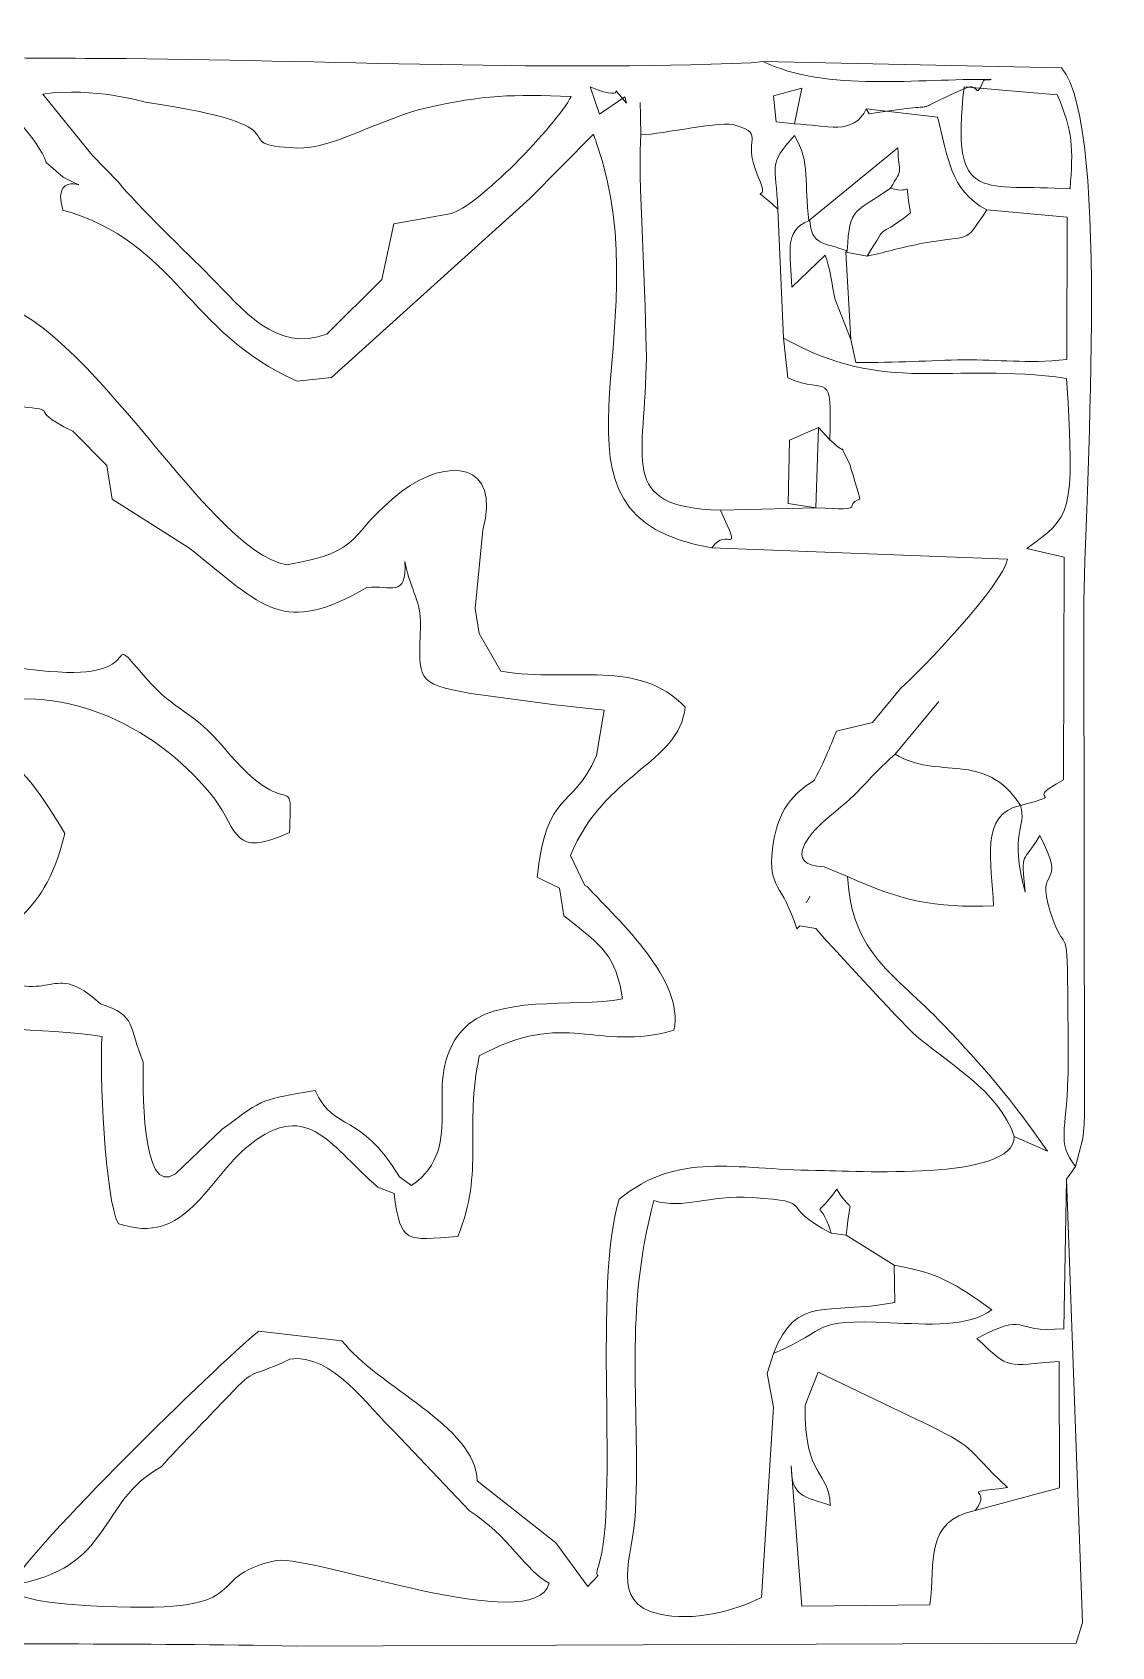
# Model space of a CAD drawing. Header units: millimetres. Extents: x -454 to -170, y -263 to 30.
# Drawn here: x -205.8 to -169.8, y -23.5 to 30.3 of the extents above; entities that cross this region are included whole.
import ezdxf

# ---------------------------------------------------------------- set-up
doc = ezdxf.new("R2010")
doc.units = ezdxf.units.MM
doc.header["$MEASUREMENT"] = 0
doc.layers.add('layer 1', color=7, linetype='Continuous')

msp = doc.modelspace()

# ---------------------------------------------------------------- linework, layer by layer
at = {"layer": 'layer 1', "color": 250, "lineweight": 9}
for points, knots in [([(-181.1096, 28.1501), (-181.1096, 28.1501), (-180.1604, 28.3979), (-180.1604, 28.3979), (-180.1604, 28.3979), (-180.1604, 28.3979), (-180.4014, 27.2153), (-180.4014, 27.2153), (-180.4014, 27.2153), (-179.3274, 27.1638), (-178.4358, 26.8066), (-178.0154, 27.7145), (-178.0154, 27.7145), (-178.0154, 27.7145), (-177.9142, 27.5466), (-177.9142, 27.5466), (-177.9142, 27.5466), (-174.8712, 28.0384), (-177.021, 27.4036), (-174.682, 28.4106), (-174.682, 28.4106), (-174.2771, 28.5849), (-174.3782, 27.994), (-174.1368, 28.6043), (-174.1368, 28.6043), (-174.0905, 28.7213), (-173.9443, 28.6535), (-173.8513, 28.6882), (-173.8513, 28.6882), (-176.273, 28.7344), (-179.3575, 28.2624), (-181.4585, 29.2907), (-181.4585, 29.2907), (-181.4585, 29.2907), (-181.8473, 29.2494), (-181.8473, 29.2494), (-181.8473, 29.2494), (-188.9149, 28.9425), (-196.826, 29.373), (-204.011, 29.3934), (-204.011, 29.3934), (-207.5288, 29.4033), (-211.0496, 29.4714), (-214.5676, 29.4738), (-214.5676, 29.4738), (-217.6512, 29.4758), (-221.7754, 30.2613), (-223.3938, 27.6979), (-223.3938, 27.6979), (-223.3938, 27.6979), (-223.3982, 26.8974), (-223.3982, 26.8974), (-223.3982, 26.8974), (-223.1742, 23.7777), (-223.0917, 18.3442), (-223.3732, 15.2393), (-223.3732, 15.2393), (-223.7187, 11.4288), (-223.1027, 7.8825), (-223.5557, 3.8194), (-223.5557, 3.8194), (-224.3736, -3.5151), (-223.1106, -12.7215), (-223.3503, -20.3469), (-223.3503, -20.3469), (-223.4564, -24.8038), (-217.4004, -23.2945), (-212.4675, -23.3521), (-212.4675, -23.3521), (-207.3078, -23.4124), (-202.1431, -23.3629), (-196.9836, -23.463), (-196.9836, -23.463), (-196.9836, -23.463), (-171.0268, -23.3628), (-171.0268, -23.3628), (-171.0268, -23.3628), (-171.0268, -23.3628), (-170.8154, -22.679), (-170.8154, -22.679), (-170.8154, -22.679), (-170.8154, -22.679), (-171.3505, -7.9235), (-171.3505, -7.9235), (-171.3505, -7.9235), (-171.3505, -7.9235), (-171.4393, -12.8993), (-171.4393, -12.8993), (-171.4393, -12.8993), (-173.2334, -13.0593), (-172.5813, -12.2957), (-174.3313, -13.2261), (-174.3313, -13.2261), (-173.1581, -14.3079), (-173.422, -14.1175), (-171.5885, -13.9865), (-171.5885, -13.9865), (-171.5885, -13.9865), (-171.583, -18.1967), (-171.583, -18.1967), (-171.583, -18.1967), (-171.583, -18.1967), (-174.3864, -18.9538), (-174.3864, -18.9538), (-174.3864, -18.9538), (-176.0865, -19.3044), (-175.7136, -20.6463), (-175.8963, -22.0969), (-175.8963, -22.0969), (-175.8963, -22.0969), (-180.1594, -22.137), (-180.1594, -22.137), (-180.1594, -22.137), (-180.1594, -22.137), (-180.5119, -17.4662), (-180.5119, -17.4662), (-180.5119, -17.4662), (-180.5328, -18.5125), (-180.0473, -18.4877), (-179.2149, -18.7846), (-179.2149, -18.7846), (-179.2411, -17.5828), (-180.0777, -17.9429), (-180.0526, -15.4425)], [0, 0, 0, 0, 0.03125, 0.03125, 0.03125, 0.03125, 0.0625, 0.0625, 0.0625, 0.0625, 0.09375, 0.09375, 0.09375, 0.09375, 0.125, 0.125, 0.125, 0.125, 0.15625, 0.15625, 0.15625, 0.15625, 0.1875, 0.1875, 0.1875, 0.1875, 0.21875, 0.21875, 0.21875, 0.21875, 0.25, 0.25, 0.25, 0.25, 0.28125, 0.28125, 0.28125, 0.28125, 0.3125, 0.3125, 0.3125, 0.3125, 0.34375, 0.34375, 0.34375, 0.34375, 0.375, 0.375, 0.375, 0.375, 0.40625, 0.40625, 0.40625, 0.40625, 0.4375, 0.4375, 0.4375, 0.4375, 0.46875, 0.46875, 0.46875, 0.46875, 0.5, 0.5, 0.5, 0.5, 0.53125, 0.53125, 0.53125, 0.53125, 0.5625, 0.5625, 0.5625, 0.5625, 0.59375, 0.59375, 0.59375, 0.59375, 0.625, 0.625, 0.625, 0.625, 0.65625, 0.65625, 0.65625, 0.65625, 0.6875, 0.6875, 0.6875, 0.6875, 0.71875, 0.71875, 0.71875, 0.71875, 0.75, 0.75, 0.75, 0.75, 0.78125, 0.78125, 0.78125, 0.78125, 0.8125, 0.8125, 0.8125, 0.8125, 0.84375, 0.84375, 0.84375, 0.84375, 0.875, 0.875, 0.875, 0.875, 0.90625, 0.90625, 0.90625, 0.90625, 0.9375, 0.9375, 0.9375, 0.9375, 1, 1, 1, 1]), ([(-178.0154, 27.7145), (-178.0154, 27.7145), (-175.643, 27.4343), (-175.643, 27.4343), (-175.643, 27.4343), (-175.2734, 26.0938), (-175.2535, 25.0207), (-174.0021, 24.346), (-174.0021, 24.346), (-174.0021, 24.346), (-171.3232, 24.1086), (-171.3232, 24.1086), (-171.3232, 24.1086), (-171.3232, 24.1086), (-171.3425, 19.3646), (-171.3425, 19.3646), (-171.3425, 19.3646), (-172.7118, 19.2242), (-173.5964, 19.3713), (-174.7627, 19.3553), (-174.7627, 19.3553), (-175.8913, 19.3398), (-177.0174, 19.2557), (-178.3646, 19.2692), (-178.3646, 19.2692), (-178.3646, 19.2692), (-178.527, 20.0365), (-178.527, 20.0365), (-178.527, 20.0365), (-178.527, 20.0365), (-179.0515, 21.3696), (-179.0515, 21.3696), (-179.0515, 21.3696), (-179.2252, 22.1742), (-179.1122, 21.9292), (-179.3794, 22.8439), (-179.3794, 22.8439), (-179.3794, 22.8439), (-180.4946, 21.7804), (-180.4946, 21.7804), (-180.4946, 21.7804), (-180.5147, 22.843), (-180.802, 23.6637), (-179.9228, 23.9797), (-179.9228, 23.9797), (-180.0959, 25.2466), (-179.8636, 25.9233), (-180.4032, 26.8252), (-180.4032, 26.8252), (-181.3158, 25.8344), (-181.0242, 25.8645), (-180.9558, 24.3772), (-180.9558, 24.3772), (-180.9558, 24.3772), (-180.7697, 20.0789), (-180.7697, 20.0789), (-180.7697, 20.0789), (-177.3411, 18.1607), (-175.2728, 19.301), (-171.3458, 18.7385), (-171.3458, 18.7385), (-171.0511, 14.1402), (-171.208, 14.1487), (-172.6714, 13.0756), (-172.6714, 13.0756), (-172.6714, 13.0756), (-171.4257, 12.791), (-171.4257, 12.791), (-171.4257, 12.791), (-171.4257, 12.791), (-171.4428, 5.3737), (-171.4428, 5.3737), (-171.4428, 5.3737), (-172.9365, 4.602), (-171.1518, 4.9764), (-172.8835, 4.5234), (-172.8835, 4.5234), (-172.6476, 3.7764), (-173.2806, 3.6557), (-172.727, 1.636), (-172.727, 1.636), (-172.8654, 3.0853), (-172.8056, 2.541), (-172.2321, 3.5201), (-172.2321, 3.5201), (-171.2834, 1.6635), (-172.4136, 2.6133), (-171.8937, 0.99), (-171.8937, 0.99), (-171.3976, -0.5592), (-171.3295, 0.7413), (-171.3086, -1.6883), (-171.3086, -1.6883), (-171.3007, -2.6084), (-171.2799, -3.6628), (-171.3008, -4.5598), (-171.3008, -4.5598), (-171.3422, -6.3354), (-171.6888, -6.6599), (-171.0533, -7.5), (-171.0533, -7.5), (-171.0533, -7.5), (-170.8148, -6.6162), (-170.8148, -6.6162), (-170.8148, -6.6162), (-170.755, -6.1793), (-170.7579, -6.0235), (-170.746, -5.5989), (-170.746, -5.5989), (-170.746, -5.5989), (-170.7695, 10.986), (-170.7695, 10.986), (-170.7695, 10.986), (-170.7747, 14.4543), (-169.8425, 27.1118), (-171.5116, 29.0744), (-171.5116, 29.0744), (-171.5116, 29.0744), (-181.4585, 29.2907), (-181.4585, 29.2907), (-181.4585, 29.2907), (-179.3575, 28.2624), (-176.273, 28.7344), (-173.8513, 28.6882), (-173.8513, 28.6882), (-173.9443, 28.6535), (-174.0905, 28.7213), (-174.1368, 28.6043), (-174.1368, 28.6043), (-174.3782, 27.994), (-174.2771, 28.5849), (-174.682, 28.4106), (-174.682, 28.4106), (-177.021, 27.4036), (-174.8712, 28.0384), (-177.9142, 27.5466), (-177.9142, 27.5466), (-177.9142, 27.5466), (-178.0154, 27.7145), (-178.0154, 27.7145)], [0, 0, 0, 0, 0.0277778, 0.0277778, 0.0277778, 0.0277778, 0.0555556, 0.0555556, 0.0555556, 0.0555556, 0.0833333, 0.0833333, 0.0833333, 0.0833333, 0.1111111, 0.1111111, 0.1111111, 0.1111111, 0.1388889, 0.1388889, 0.1388889, 0.1388889, 0.1666667, 0.1666667, 0.1666667, 0.1666667, 0.1944444, 0.1944444, 0.1944444, 0.1944444, 0.2222222, 0.2222222, 0.2222222, 0.2222222, 0.25, 0.25, 0.25, 0.25, 0.2777778, 0.2777778, 0.2777778, 0.2777778, 0.3055556, 0.3055556, 0.3055556, 0.3055556, 0.3333333, 0.3333333, 0.3333333, 0.3333333, 0.3611111, 0.3611111, 0.3611111, 0.3611111, 0.3888889, 0.3888889, 0.3888889, 0.3888889, 0.4166667, 0.4166667, 0.4166667, 0.4166667, 0.4444444, 0.4444444, 0.4444444, 0.4444444, 0.4722222, 0.4722222, 0.4722222, 0.4722222, 0.5, 0.5, 0.5, 0.5, 0.5277778, 0.5277778, 0.5277778, 0.5277778, 0.5555556, 0.5555556, 0.5555556, 0.5555556, 0.5833333, 0.5833333, 0.5833333, 0.5833333, 0.6111111, 0.6111111, 0.6111111, 0.6111111, 0.6388889, 0.6388889, 0.6388889, 0.6388889, 0.6666667, 0.6666667, 0.6666667, 0.6666667, 0.6944444, 0.6944444, 0.6944444, 0.6944444, 0.7222222, 0.7222222, 0.7222222, 0.7222222, 0.75, 0.75, 0.75, 0.75, 0.7777778, 0.7777778, 0.7777778, 0.7777778, 0.8055556, 0.8055556, 0.8055556, 0.8055556, 0.8333333, 0.8333333, 0.8333333, 0.8333333, 0.8611111, 0.8611111, 0.8611111, 0.8611111, 0.8888889, 0.8888889, 0.8888889, 0.8888889, 0.9166667, 0.9166667, 0.9166667, 0.9166667, 0.9444444, 0.9444444, 0.9444444, 0.9444444, 1, 1, 1, 1]), ([(-221.9778, 14.3272), (-221.9778, 14.3272), (-222.0219, 18.5974), (-222.0219, 18.5974), (-222.0219, 18.5974), (-219.9308, 19.1628), (-213.7034, 17.4553), (-212.7987, 20.6557), (-212.7987, 20.6557), (-212.5953, 22.0374), (-212.4446, 22.3021), (-212.4123, 23.6799), (-212.4123, 23.6799), (-212.3872, 24.7539), (-212.5253, 25.1537), (-212.2979, 26.2324), (-212.2979, 26.2324), (-212.2979, 26.2324), (-212.512, 28.2875), (-212.512, 28.2875), (-212.512, 28.2875), (-211.2432, 28.9262), (-208.7736, 28.6593), (-207.2073, 28.5077), (-207.2073, 28.5077), (-206.6162, 27.6093), (-205.6138, 26.7626), (-205.3201, 25.9245), (-205.3201, 25.9245), (-205.3201, 25.9245), (-204.7553, 25.4343), (-204.7553, 25.4343)], [0, 0, 0, 0, 0.1111111, 0.1111111, 0.1111111, 0.1111111, 0.2222222, 0.2222222, 0.2222222, 0.2222222, 0.3333333, 0.3333333, 0.3333333, 0.3333333, 0.4444444, 0.4444444, 0.4444444, 0.4444444, 0.5555556, 0.5555556, 0.5555556, 0.5555556, 0.6666667, 0.6666667, 0.6666667, 0.6666667, 0.7777778, 0.7777778, 0.7777778, 0.7777778, 1, 1, 1, 1]), ([(-186.0505, 28.1098), (-186.0505, 28.1098), (-186.9025, 27.5379), (-186.9025, 27.5379), (-186.9025, 27.5379), (-186.9025, 27.5379), (-187.2136, 28.4469), (-187.2136, 28.4469), (-187.2136, 28.4469), (-185.6997, 27.8309), (-186.819, 28.819), (-185.9987, 27.9021)], [0, 0, 0, 0, 0.25, 0.25, 0.25, 0.25, 0.5, 0.5, 0.5, 0.5, 1, 1, 1, 1]), ([(-186.0505, 28.1098), (-186.0505, 28.1098), (-185.9987, 27.9021), (-185.9987, 27.9021), (-185.9987, 27.9021), (-186.819, 28.819), (-185.6997, 27.8309), (-187.2136, 28.4469), (-187.2136, 28.4469), (-187.2136, 28.4469), (-186.9025, 27.5379), (-186.9025, 27.5379), (-186.9025, 27.5379), (-186.9025, 27.5379), (-186.0505, 28.1098), (-186.0505, 28.1098)], [0, 0, 0, 0, 0.2, 0.2, 0.2, 0.2, 0.4, 0.4, 0.4, 0.4, 0.6, 0.6, 0.6, 0.6, 1, 1, 1, 1]), ([(-203.7865, 26.1747), (-203.7865, 26.1747), (-205.4388, 28.2053), (-205.4388, 28.2053), (-205.4388, 28.2053), (-203.6783, 28.4346), (-202.1457, 27.9546), (-202.0296, 27.9375), (-202.0296, 27.9375), (-196.2764, 27.0912), (-199.6144, 26.5187), (-196.9588, 26.4086), (-196.9588, 26.4086), (-195.8166, 26.3613), (-194.1712, 27.398), (-192.6445, 27.7479), (-192.6445, 27.7479), (-190.782, 28.1747), (-189.7785, 28.1986), (-187.8424, 28.1275), (-187.8424, 28.1275), (-188.3245, 27.1739), (-190.9647, 24.439), (-191.878, 24.2139)], [0, 0, 0, 0, 0.1428571, 0.1428571, 0.1428571, 0.1428571, 0.2857143, 0.2857143, 0.2857143, 0.2857143, 0.4285714, 0.4285714, 0.4285714, 0.4285714, 0.5714286, 0.5714286, 0.5714286, 0.5714286, 0.7142857, 0.7142857, 0.7142857, 0.7142857, 1, 1, 1, 1]), ([(-185.5427, 27.9252), (-185.537, 27.7524), (-185.5357, 27.4282), (-185.5171, 26.8437), (-185.5171, 26.8437), (-184.7604, 26.874), (-182.8165, 27.3292), (-182.3465, 27.1636), (-182.3465, 27.1636), (-181.3255, 26.8039), (-182.2076, 26.7941), (-181.6104, 25.4481), (-181.6104, 25.4481), (-181.1358, 24.3786), (-182.1141, 25.3999), (-180.9558, 24.3772), (-180.9558, 24.3772), (-181.0242, 25.8645), (-181.3158, 25.8344), (-180.4032, 26.8252), (-180.4032, 26.8252), (-179.8636, 25.9233), (-180.0959, 25.2466), (-179.9228, 23.9797), (-179.9228, 23.9797), (-179.9228, 23.9797), (-179.8982, 24.0214), (-179.8982, 24.0214), (-179.8982, 24.0214), (-179.8982, 24.0214), (-176.9639, 26.4138), (-176.9639, 26.4138), (-176.9639, 26.4138), (-176.9359, 25.5271), (-176.7564, 25.7801), (-177.2135, 25.0772), (-177.2135, 25.0772), (-176.4029, 24.8), (-176.7804, 25.5308), (-176.539, 24.2464), (-176.539, 24.2464), (-177.849, 23.2296), (-177.1576, 24.1215), (-177.9876, 22.8073), (-177.9876, 22.8073), (-177.2089, 22.9771), (-176.9691, 23.0795), (-176.1389, 23.236), (-176.1389, 23.236), (-174.4942, 23.5461), (-174.7895, 23.1543), (-174.0021, 24.346), (-174.0021, 24.346), (-175.2535, 25.0207), (-175.2734, 26.0938), (-175.643, 27.4343), (-175.643, 27.4343), (-175.643, 27.4343), (-178.0154, 27.7145), (-178.0154, 27.7145), (-178.0154, 27.7145), (-178.4358, 26.8066), (-179.3274, 27.1638), (-180.4014, 27.2153), (-180.4014, 27.2153), (-180.4014, 27.2153), (-181.0172, 27.2772), (-181.0172, 27.2772), (-181.0172, 27.2772), (-181.0172, 27.2772), (-181.1096, 28.1501), (-181.1096, 28.1501)], [0, 0, 0, 0, 0.0526316, 0.0526316, 0.0526316, 0.0526316, 0.1052632, 0.1052632, 0.1052632, 0.1052632, 0.1578947, 0.1578947, 0.1578947, 0.1578947, 0.2105263, 0.2105263, 0.2105263, 0.2105263, 0.2631579, 0.2631579, 0.2631579, 0.2631579, 0.3157895, 0.3157895, 0.3157895, 0.3157895, 0.3684211, 0.3684211, 0.3684211, 0.3684211, 0.4210526, 0.4210526, 0.4210526, 0.4210526, 0.4736842, 0.4736842, 0.4736842, 0.4736842, 0.5263158, 0.5263158, 0.5263158, 0.5263158, 0.5789474, 0.5789474, 0.5789474, 0.5789474, 0.6315789, 0.6315789, 0.6315789, 0.6315789, 0.6842105, 0.6842105, 0.6842105, 0.6842105, 0.7368421, 0.7368421, 0.7368421, 0.7368421, 0.7894737, 0.7894737, 0.7894737, 0.7894737, 0.8421053, 0.8421053, 0.8421053, 0.8421053, 0.8947368, 0.8947368, 0.8947368, 0.8947368, 1, 1, 1, 1]), ([(-181.1096, 28.1501), (-181.1096, 28.1501), (-181.0172, 27.2772), (-181.0172, 27.2772), (-181.0172, 27.2772), (-181.0172, 27.2772), (-180.4014, 27.2153), (-180.4014, 27.2153), (-180.4014, 27.2153), (-180.4014, 27.2153), (-180.1604, 28.3979), (-180.1604, 28.3979), (-180.1604, 28.3979), (-180.1604, 28.3979), (-181.1096, 28.1501), (-181.1096, 28.1501)], [0, 0, 0, 0, 0.2, 0.2, 0.2, 0.2, 0.4, 0.4, 0.4, 0.4, 0.6, 0.6, 0.6, 0.6, 1, 1, 1, 1]), ([(-171.2294, 25.0457), (-171.1202, 26.401), (-171.1326, 26.9586), (-171.654, 28.1743), (-171.654, 28.1743), (-171.654, 28.1743), (-174.756, 28.4483), (-174.756, 28.4483), (-174.756, 28.4483), (-175.2386, 24.3985), (-174.0548, 25.2602), (-171.2294, 25.0457)], [0, 0, 0, 0, 0.25, 0.25, 0.25, 0.25, 0.5, 0.5, 0.5, 0.5, 1, 1, 1, 1]), ([(-196.9621, 18.6413), (-196.9621, 18.6413), (-195.8228, 18.7698), (-195.8228, 18.7698), (-195.8228, 18.7698), (-195.8228, 18.7698), (-189.2137, 24.7296), (-189.2137, 24.7296), (-189.2137, 24.7296), (-189.2137, 24.7296), (-187.1129, 26.863), (-187.1129, 26.863), (-187.1129, 26.863), (-187.0602, 26.7856), (-187.0287, 26.6637), (-187.0074, 26.6026), (-187.0074, 26.6026), (-184.7239, 20.0783), (-189.4553, 14.1383), (-183.1529, 13.1019), (-183.1529, 13.1019), (-182.6636, 13.8426), (-182.1141, 12.6838), (-182.8714, 14.3523), (-182.8714, 14.3523), (-186.3662, 14.449), (-185.344, 16.0455), (-185.3381, 19.44), (-185.3381, 19.44), (-185.3353, 21.0761), (-185.6355, 25.8466), (-185.5171, 26.8437), (-185.5171, 26.8437), (-185.5357, 27.4282), (-185.537, 27.7524), (-185.5427, 27.9252)], [0, 0, 0, 0, 0.1, 0.1, 0.1, 0.1, 0.2, 0.2, 0.2, 0.2, 0.3, 0.3, 0.3, 0.3, 0.4, 0.4, 0.4, 0.4, 0.5, 0.5, 0.5, 0.5, 0.6, 0.6, 0.6, 0.6, 0.7, 0.7, 0.7, 0.7, 0.8, 0.8, 0.8, 0.8, 1, 1, 1, 1]), ([(-179.8982, 24.0214), (-179.8477, 23.1449), (-179.433, 23.2787), (-178.6489, 22.9846), (-178.6489, 22.9846), (-178.5757, 24.5055), (-178.3781, 24.2217), (-177.2135, 25.0772), (-177.2135, 25.0772), (-176.7564, 25.7801), (-176.9359, 25.5271), (-176.9639, 26.4138), (-176.9639, 26.4138), (-176.9639, 26.4138), (-179.8982, 24.0214), (-179.8982, 24.0214)], [0, 0, 0, 0, 0.2, 0.2, 0.2, 0.2, 0.4, 0.4, 0.4, 0.4, 0.6, 0.6, 0.6, 0.6, 1, 1, 1, 1]), ([(-204.7553, 25.4343), (-203.3604, 24.7387), (-205.2257, 25.9095), (-204.7673, 24.3414), (-204.7673, 24.3414), (-200.981, 23.2695), (-200.6451, 20.2809), (-196.9621, 18.6413)], [0, 0, 0, 0, 0.3333333, 0.3333333, 0.3333333, 0.3333333, 1, 1, 1, 1]), ([(-195.9807, 20.2128), (-197.6815, 19.5762), (-198.7611, 21.0331), (-199.8817, 22.1575), (-199.8817, 22.1575), (-200.6205, 22.8988), (-202.3101, 24.5159), (-202.9177, 25.2728), (-202.9177, 25.2728), (-202.9177, 25.2728), (-203.7865, 26.1747), (-203.7865, 26.1747)], [0, 0, 0, 0, 0.25, 0.25, 0.25, 0.25, 0.5, 0.5, 0.5, 0.5, 1, 1, 1, 1]), ([(-178.6489, 22.9846), (-178.6489, 22.9846), (-178.6998, 22.9413), (-178.6998, 22.9413), (-178.6998, 22.9413), (-178.6998, 22.9413), (-177.9876, 22.8073), (-177.9876, 22.8073), (-177.9876, 22.8073), (-177.1576, 24.1215), (-177.849, 23.2296), (-176.539, 24.2464), (-176.539, 24.2464), (-176.7804, 25.5308), (-176.4029, 24.8), (-177.2135, 25.0772), (-177.2135, 25.0772), (-178.3781, 24.2217), (-178.5757, 24.5055), (-178.6489, 22.9846)], [0, 0, 0, 0, 0.1666667, 0.1666667, 0.1666667, 0.1666667, 0.3333333, 0.3333333, 0.3333333, 0.3333333, 0.5, 0.5, 0.5, 0.5, 0.6666667, 0.6666667, 0.6666667, 0.6666667, 1, 1, 1, 1]), ([(-191.878, 24.2139), (-191.878, 24.2139), (-193.7482, 23.8835), (-193.7482, 23.8835), (-193.7482, 23.8835), (-193.7482, 23.8835), (-194.1433, 22.0285), (-194.1433, 22.0285)], [0, 0, 0, 0, 0.3333333, 0.3333333, 0.3333333, 0.3333333, 1, 1, 1, 1]), ([(-177.9876, 22.8073), (-177.9876, 22.8073), (-178.6998, 22.9413), (-178.6998, 22.9413), (-178.6998, 22.9413), (-178.6998, 22.9413), (-178.527, 20.0365), (-178.527, 20.0365), (-178.527, 20.0365), (-178.527, 20.0365), (-178.3646, 19.2692), (-178.3646, 19.2692), (-178.3646, 19.2692), (-177.0174, 19.2557), (-175.8913, 19.3398), (-174.7627, 19.3553), (-174.7627, 19.3553), (-173.5964, 19.3713), (-172.7118, 19.2242), (-171.3425, 19.3646), (-171.3425, 19.3646), (-171.3425, 19.3646), (-171.3232, 24.1086), (-171.3232, 24.1086), (-171.3232, 24.1086), (-171.3232, 24.1086), (-174.0021, 24.346), (-174.0021, 24.346), (-174.0021, 24.346), (-174.7895, 23.1543), (-174.4942, 23.5461), (-176.1389, 23.236), (-176.1389, 23.236), (-176.9691, 23.0795), (-177.2089, 22.9771), (-177.9876, 22.8073)], [0, 0, 0, 0, 0.1, 0.1, 0.1, 0.1, 0.2, 0.2, 0.2, 0.2, 0.3, 0.3, 0.3, 0.3, 0.4, 0.4, 0.4, 0.4, 0.5, 0.5, 0.5, 0.5, 0.6, 0.6, 0.6, 0.6, 0.7, 0.7, 0.7, 0.7, 0.8, 0.8, 0.8, 0.8, 1, 1, 1, 1]), ([(-178.527, 20.0365), (-178.527, 20.0365), (-178.6998, 22.9413), (-178.6998, 22.9413), (-178.6998, 22.9413), (-178.6998, 22.9413), (-178.6489, 22.9846), (-178.6489, 22.9846), (-178.6489, 22.9846), (-179.433, 23.2787), (-179.8477, 23.1449), (-179.8982, 24.0214), (-179.8982, 24.0214), (-179.8982, 24.0214), (-179.9228, 23.9797), (-179.9228, 23.9797), (-179.9228, 23.9797), (-180.802, 23.6637), (-180.5147, 22.843), (-180.4946, 21.7804), (-180.4946, 21.7804), (-180.4946, 21.7804), (-179.3794, 22.8439), (-179.3794, 22.8439), (-179.3794, 22.8439), (-179.1122, 21.9292), (-179.2252, 22.1742), (-179.0515, 21.3696), (-179.0515, 21.3696), (-179.0515, 21.3696), (-178.527, 20.0365), (-178.527, 20.0365)], [0, 0, 0, 0, 0.1111111, 0.1111111, 0.1111111, 0.1111111, 0.2222222, 0.2222222, 0.2222222, 0.2222222, 0.3333333, 0.3333333, 0.3333333, 0.3333333, 0.4444444, 0.4444444, 0.4444444, 0.4444444, 0.5555556, 0.5555556, 0.5555556, 0.5555556, 0.6666667, 0.6666667, 0.6666667, 0.6666667, 0.7777778, 0.7777778, 0.7777778, 0.7777778, 1, 1, 1, 1]), ([(-190.7845, 13.6904), (-190.1512, 15.9517), (-191.9702, 16.1342), (-193.4909, 14.968), (-193.4909, 14.968), (-195.3147, 13.5693), (-194.6668, 12.9641), (-197.3162, 12.5361), (-197.3162, 12.5361), (-200.0404, 12.9489), (-204.3575, 21.5374), (-207.6796, 21.3264)], [0, 0, 0, 0, 0.25, 0.25, 0.25, 0.25, 0.5, 0.5, 0.5, 0.5, 1, 1, 1, 1]), ([(-175.5992, 7.9819), (-175.5992, 7.9819), (-177.0487, 6.2309), (-177.0487, 6.2309), (-177.0487, 6.2309), (-175.6676, 5.3447), (-174.0505, 6.3782), (-172.8835, 4.5234), (-172.8835, 4.5234), (-171.1518, 4.9764), (-172.9365, 4.602), (-171.4428, 5.3737), (-171.4428, 5.3737), (-171.4428, 5.3737), (-171.4257, 12.791), (-171.4257, 12.791), (-171.4257, 12.791), (-171.4257, 12.791), (-172.6714, 13.0756), (-172.6714, 13.0756), (-172.6714, 13.0756), (-171.208, 14.1487), (-171.0511, 14.1402), (-171.3458, 18.7385), (-171.3458, 18.7385), (-175.2728, 19.301), (-177.3411, 18.1607), (-180.7697, 20.0789), (-180.7697, 20.0789), (-180.7697, 20.0789), (-180.6264, 18.7608), (-180.6264, 18.7608), (-180.6264, 18.7608), (-179.2506, 18.1414), (-179.1743, 19.1442), (-179.224, 16.692), (-179.224, 16.692), (-178.4796, 16.0096), (-179.0627, 16.7973), (-178.575, 15.907), (-178.575, 15.907), (-178.5569, 15.874), (-178.227, 14.7317), (-178.2245, 14.7229), (-178.2245, 14.7229), (-178.844, 14.5058), (-177.871, 14.3183), (-179.6977, 14.4334), (-179.6977, 14.4334), (-179.6977, 14.4334), (-182.8714, 14.3523), (-182.8714, 14.3523), (-182.8714, 14.3523), (-182.1141, 12.6838), (-182.6636, 13.8426), (-183.1529, 13.1019), (-183.1529, 13.1019), (-183.1529, 13.1019), (-173.3126, 12.7194), (-173.3126, 12.7194), (-173.3126, 12.7194), (-173.4273, 11.9223), (-176.2355, 8.9538), (-176.8779, 8.4195)], [0, 0, 0, 0, 0.0588235, 0.0588235, 0.0588235, 0.0588235, 0.1176471, 0.1176471, 0.1176471, 0.1176471, 0.1764706, 0.1764706, 0.1764706, 0.1764706, 0.2352941, 0.2352941, 0.2352941, 0.2352941, 0.2941176, 0.2941176, 0.2941176, 0.2941176, 0.3529412, 0.3529412, 0.3529412, 0.3529412, 0.4117647, 0.4117647, 0.4117647, 0.4117647, 0.4705882, 0.4705882, 0.4705882, 0.4705882, 0.5294118, 0.5294118, 0.5294118, 0.5294118, 0.5882353, 0.5882353, 0.5882353, 0.5882353, 0.6470588, 0.6470588, 0.6470588, 0.6470588, 0.7058824, 0.7058824, 0.7058824, 0.7058824, 0.7647059, 0.7647059, 0.7647059, 0.7647059, 0.8235294, 0.8235294, 0.8235294, 0.8235294, 0.8823529, 0.8823529, 0.8823529, 0.8823529, 1, 1, 1, 1]), ([(-206.8338, 17.5722), (-206.8338, 17.5722), (-206.6355, 17.854), (-206.6355, 17.854), (-206.6355, 17.854), (-204.5044, 17.6162), (-206.2204, 17.8504), (-204.4336, 16.9778)], [0, 0, 0, 0, 0.3333333, 0.3333333, 0.3333333, 0.3333333, 1, 1, 1, 1]), ([(-179.6977, 14.4334), (-179.6977, 14.4334), (-179.6051, 17.1051), (-179.6051, 17.1051), (-179.6051, 17.1051), (-179.6051, 17.1051), (-180.5718, 16.6849), (-180.5718, 16.6849), (-180.5718, 16.6849), (-180.5718, 16.6849), (-180.6183, 14.5749), (-180.6183, 14.5749), (-180.6183, 14.5749), (-180.6183, 14.5749), (-179.6977, 14.4334), (-179.6977, 14.4334)], [0, 0, 0, 0, 0.2, 0.2, 0.2, 0.2, 0.4, 0.4, 0.4, 0.4, 0.6, 0.6, 0.6, 0.6, 1, 1, 1, 1]), ([(-179.6977, 14.4334), (-177.871, 14.3183), (-178.844, 14.5058), (-178.2245, 14.7229), (-178.2245, 14.7229), (-178.227, 14.7317), (-178.5569, 15.874), (-178.575, 15.907), (-178.575, 15.907), (-179.0627, 16.7973), (-178.4796, 16.0096), (-179.224, 16.692), (-179.224, 16.692), (-179.224, 16.692), (-179.6051, 17.1051), (-179.6051, 17.1051), (-179.6051, 17.1051), (-179.6051, 17.1051), (-179.6977, 14.4334), (-179.6977, 14.4334)], [0, 0, 0, 0, 0.1666667, 0.1666667, 0.1666667, 0.1666667, 0.3333333, 0.3333333, 0.3333333, 0.3333333, 0.5, 0.5, 0.5, 0.5, 0.6666667, 0.6666667, 0.6666667, 0.6666667, 1, 1, 1, 1]), ([(-203.3045, 15.8399), (-203.3045, 15.8399), (-203.1212, 14.7134), (-203.1212, 14.7134), (-203.1212, 14.7134), (-203.1212, 14.7134), (-200.5732, 13.1019), (-200.5732, 13.1019)], [0, 0, 0, 0, 0.3333333, 0.3333333, 0.3333333, 0.3333333, 1, 1, 1, 1]), ([(-194.6405, 11.778), (-193.8418, 11.8669), (-193.3205, 11.3926), (-193.3766, 12.6453), (-193.3766, 12.6453), (-193.1445, 11.4992), (-192.8455, 11.4164), (-192.8621, 10.4838), (-192.8621, 10.4838), (-192.894, 8.6958), (-193.0634, 8.5932), (-191.1819, 8.2517)], [0, 0, 0, 0, 0.25, 0.25, 0.25, 0.25, 0.5, 0.5, 0.5, 0.5, 1, 1, 1, 1]), ([(-207.6229, 7.8165), (-204.6901, 8.7317), (-201.4407, 7.0016), (-199.7086, 4.7254), (-199.7086, 4.7254), (-198.925, 3.6957), (-199.1341, 2.7464), (-197.2182, 3.6196), (-197.2182, 3.6196), (-197.142, 5.9159), (-197.1457, 3.7293), (-199.3974, 6.4354), (-199.3974, 6.4354), (-200.4068, 7.6484), (-201.0452, 7.6639), (-201.9588, 8.7175), (-201.9588, 8.7175), (-203.4819, 10.4741), (-201.941, 8.8823), (-204.6402, 8.9516), (-204.6402, 8.9516), (-206.2354, 8.9926), (-207.8008, 9.4758), (-209.2816, 9.2388), (-209.2816, 9.2388), (-209.6648, 7.703), (-209.8061, 8.0667), (-208.8863, 7.0243)], [0, 0, 0, 0, 0.125, 0.125, 0.125, 0.125, 0.25, 0.25, 0.25, 0.25, 0.375, 0.375, 0.375, 0.375, 0.5, 0.5, 0.5, 0.5, 0.625, 0.625, 0.625, 0.625, 0.75, 0.75, 0.75, 0.75, 1, 1, 1, 1]), ([(-187.3847, 1.8511), (-187.3847, 1.8511), (-187.862, 2.8557), (-187.862, 2.8557), (-187.862, 2.8557), (-186.7403, 5.6128), (-184.2527, 5.8969), (-184.0418, 7.7926), (-184.0418, 7.7926), (-185.6235, 9.4371), (-187.7463, 8.5973), (-190.1867, 8.987), (-190.1867, 8.987), (-190.1867, 8.987), (-190.9018, 10.2449), (-190.9018, 10.2449)], [0, 0, 0, 0, 0.2, 0.2, 0.2, 0.2, 0.4, 0.4, 0.4, 0.4, 0.6, 0.6, 0.6, 0.6, 1, 1, 1, 1]), ([(-191.1819, 8.2517), (-191.1819, 8.2517), (-188.3736, 7.8718), (-188.3736, 7.8718), (-188.3736, 7.8718), (-188.3736, 7.8718), (-186.7438, 7.6905), (-186.7438, 7.6905)], [0, 0, 0, 0, 0.3333333, 0.3333333, 0.3333333, 0.3333333, 1, 1, 1, 1]), ([(-179.4188, 2.4746), (-180.8329, 2.5248), (-179.9095, 3.6229), (-179.2326, 4.1602), (-179.2326, 4.1602), (-178.1161, 5.0464), (-177.9923, 5.4098), (-177.0487, 6.2309), (-177.0487, 6.2309), (-177.0487, 6.2309), (-175.5992, 7.9819), (-175.5992, 7.9819)], [0, 0, 0, 0, 0.25, 0.25, 0.25, 0.25, 0.5, 0.5, 0.5, 0.5, 1, 1, 1, 1]), ([(-177.8059, 7.2815), (-177.8059, 7.2815), (-179.0066, 6.9942), (-179.0066, 6.9942), (-179.0066, 6.9942), (-179.1168, 6.7465), (-179.3162, 6.1766), (-179.7447, 5.3552)], [0, 0, 0, 0, 0.3333333, 0.3333333, 0.3333333, 0.3333333, 1, 1, 1, 1]), ([(-203.5184, -2.0875), (-205.1594, -0.5627), (-205.0724, -2.2183), (-207.3097, -1.0537), (-207.3097, -1.0537), (-206.9542, 0.9711), (-205.4741, 0.36), (-204.7028, 3.5865), (-204.7028, 3.5865), (-205.3604, 4.7068), (-206.1099, 5.885), (-207.2255, 6.4899)], [0, 0, 0, 0, 0.25, 0.25, 0.25, 0.25, 0.5, 0.5, 0.5, 0.5, 1, 1, 1, 1]), ([(-187.0006, 6.1852), (-187.8474, 4.2558), (-188.6275, 5.1396), (-188.9742, 2.1352), (-188.9742, 2.1352), (-188.9742, 2.1352), (-188.2348, 1.7623), (-188.2348, 1.7623)], [0, 0, 0, 0, 0.3333333, 0.3333333, 0.3333333, 0.3333333, 1, 1, 1, 1]), ([(-179.4188, 2.4746), (-179.4188, 2.4746), (-178.6384, 2.1603), (-178.6384, 2.1603), (-178.6384, 2.1603), (-176.921, 1.3634), (-175.7481, 1.0944), (-173.7767, 1.1815), (-173.7767, 1.1815), (-173.8384, 2.618), (-174.246, 4.241), (-172.8835, 4.5234), (-172.8835, 4.5234), (-174.0505, 6.3782), (-175.6676, 5.3447), (-177.0487, 6.2309), (-177.0487, 6.2309), (-177.9923, 5.4098), (-178.1161, 5.0464), (-179.2326, 4.1602), (-179.2326, 4.1602), (-179.9095, 3.6229), (-180.8329, 2.5248), (-179.4188, 2.4746)], [0, 0, 0, 0, 0.1428571, 0.1428571, 0.1428571, 0.1428571, 0.2857143, 0.2857143, 0.2857143, 0.2857143, 0.4285714, 0.4285714, 0.4285714, 0.4285714, 0.5714286, 0.5714286, 0.5714286, 0.5714286, 0.7142857, 0.7142857, 0.7142857, 0.7142857, 1, 1, 1, 1]), ([(-179.7447, 5.3552), (-180.6115, 4.8465), (-181.0182, 4.1228), (-181.1426, 3.0634), (-181.1426, 3.0634), (-181.2963, 1.7547), (-180.7921, 1.9111), (-180.3285, 0.4171), (-180.3285, 0.4171), (-180.3285, 0.4171), (-180.227, 0.5092), (-180.227, 0.5092), (-180.227, 0.5092), (-180.227, 0.5092), (-179.6925, 0.4291), (-179.6925, 0.4291)], [0, 0, 0, 0, 0.2, 0.2, 0.2, 0.2, 0.4, 0.4, 0.4, 0.4, 0.6, 0.6, 0.6, 0.6, 1, 1, 1, 1]), ([(-180.0526, -15.4425), (-180.0526, -15.4425), (-179.6212, -14.3486), (-179.6212, -14.3486), (-179.6212, -14.3486), (-179.6212, -14.3486), (-176.3494, -15.9054), (-176.3494, -15.9054), (-176.3494, -15.9054), (-174.1994, -16.9614), (-174.8384, -16.7345), (-173.3178, -18.1853), (-173.3178, -18.1853), (-175.0915, -18.434), (-173.7492, -18.1395), (-174.3864, -18.9538), (-174.3864, -18.9538), (-174.3864, -18.9538), (-171.583, -18.1967), (-171.583, -18.1967), (-171.583, -18.1967), (-171.583, -18.1967), (-171.5885, -13.9865), (-171.5885, -13.9865), (-171.5885, -13.9865), (-173.422, -14.1175), (-173.1581, -14.3079), (-174.3313, -13.2261), (-174.3313, -13.2261), (-172.5813, -12.2957), (-173.2334, -13.0593), (-171.4393, -12.8993), (-171.4393, -12.8993), (-171.4393, -12.8993), (-171.3505, -7.9235), (-171.3505, -7.9235), (-171.3505, -7.9235), (-171.3505, -7.9235), (-171.0533, -7.5), (-171.0533, -7.5), (-171.0533, -7.5), (-171.6888, -6.6599), (-171.3422, -6.3354), (-171.3008, -4.5598), (-171.3008, -4.5598), (-171.2799, -3.6628), (-171.3007, -2.6084), (-171.3086, -1.6883), (-171.3086, -1.6883), (-171.3295, 0.7413), (-171.3976, -0.5592), (-171.8937, 0.99), (-171.8937, 0.99), (-172.4136, 2.6133), (-171.2834, 1.6635), (-172.2321, 3.5201), (-172.2321, 3.5201), (-172.8056, 2.541), (-172.8654, 3.0853), (-172.727, 1.636), (-172.727, 1.636), (-173.2806, 3.6557), (-172.6476, 3.7764), (-172.8835, 4.5234), (-172.8835, 4.5234), (-174.246, 4.241), (-173.8384, 2.618), (-173.7767, 1.1815), (-173.7767, 1.1815), (-175.7481, 1.0944), (-176.921, 1.3634), (-178.6384, 2.1603), (-178.6384, 2.1603), (-178.4927, -0.4447), (-177.0872, -1.0535), (-175.4549, -2.7707), (-175.4549, -2.7707), (-174.1169, -4.1783), (-173.1675, -5.2754), (-171.9807, -6.9917), (-171.9807, -6.9917), (-171.9807, -6.9917), (-173.0899, -6.5027), (-173.0899, -6.5027), (-173.0899, -6.5027), (-173.0498, -7.9877), (-178.4096, -7.6435), (-179.6985, -7.6285), (-179.6985, -7.6285), (-182.4219, -7.5968), (-184.294, -6.9906), (-186.239, -8.5866)], [0, 0, 0, 0, 0.0416667, 0.0416667, 0.0416667, 0.0416667, 0.0833333, 0.0833333, 0.0833333, 0.0833333, 0.125, 0.125, 0.125, 0.125, 0.1666667, 0.1666667, 0.1666667, 0.1666667, 0.2083333, 0.2083333, 0.2083333, 0.2083333, 0.25, 0.25, 0.25, 0.25, 0.2916667, 0.2916667, 0.2916667, 0.2916667, 0.3333333, 0.3333333, 0.3333333, 0.3333333, 0.375, 0.375, 0.375, 0.375, 0.4166667, 0.4166667, 0.4166667, 0.4166667, 0.4583333, 0.4583333, 0.4583333, 0.4583333, 0.5, 0.5, 0.5, 0.5, 0.5416667, 0.5416667, 0.5416667, 0.5416667, 0.5833333, 0.5833333, 0.5833333, 0.5833333, 0.625, 0.625, 0.625, 0.625, 0.6666667, 0.6666667, 0.6666667, 0.6666667, 0.7083333, 0.7083333, 0.7083333, 0.7083333, 0.75, 0.75, 0.75, 0.75, 0.7916667, 0.7916667, 0.7916667, 0.7916667, 0.8333333, 0.8333333, 0.8333333, 0.8333333, 0.875, 0.875, 0.875, 0.875, 0.9166667, 0.9166667, 0.9166667, 0.9166667, 1, 1, 1, 1]), ([(-188.5691, -21.3748), (-189.0792, -23.1938), (-196.2586, -20.4657), (-197.6625, -20.6153), (-197.6625, -20.6153), (-200.321, -21.1757), (-197.9626, -22.4688), (-204.0055, -22.1143), (-204.0055, -22.1143), (-207.4191, -21.9141), (-207.4701, -21.3259), (-207.5445, -17.8593), (-207.5445, -17.8593), (-207.5445, -17.8593), (-207.6667, -8.0485), (-207.6667, -8.0485), (-207.6667, -8.0485), (-207.6667, -8.0485), (-208.2776, -7.5179), (-208.2776, -7.5179), (-208.2776, -7.5179), (-208.2776, -7.5179), (-220.5943, -6.9173), (-220.5943, -6.9173), (-220.5943, -6.9173), (-220.5943, -6.9173), (-220.9519, -6.2619), (-220.9519, -6.2619), (-220.9519, -6.2619), (-220.9519, -6.2619), (-212.6923, 2.88), (-212.6923, 2.88)], [0, 0, 0, 0, 0.1111111, 0.1111111, 0.1111111, 0.1111111, 0.2222222, 0.2222222, 0.2222222, 0.2222222, 0.3333333, 0.3333333, 0.3333333, 0.3333333, 0.4444444, 0.4444444, 0.4444444, 0.4444444, 0.5555556, 0.5555556, 0.5555556, 0.5555556, 0.6666667, 0.6666667, 0.6666667, 0.6666667, 0.7777778, 0.7777778, 0.7777778, 0.7777778, 1, 1, 1, 1]), ([(-179.6925, 0.4291), (-179.4364, 0.0881), (-176.7498, -2.7939), (-176.4622, -3.0511), (-176.4622, -3.0511), (-175.3734, -4.0247), (-173.5763, -4.9725), (-173.0899, -6.5027), (-173.0899, -6.5027), (-173.0899, -6.5027), (-171.9807, -6.9917), (-171.9807, -6.9917), (-171.9807, -6.9917), (-173.1675, -5.2754), (-174.1169, -4.1783), (-175.4549, -2.7707), (-175.4549, -2.7707), (-177.0872, -1.0535), (-178.4927, -0.4447), (-178.6384, 2.1603), (-178.6384, 2.1603), (-178.6384, 2.1603), (-179.4188, 2.4746), (-179.4188, 2.4746)], [0, 0, 0, 0, 0.1428571, 0.1428571, 0.1428571, 0.1428571, 0.2857143, 0.2857143, 0.2857143, 0.2857143, 0.4285714, 0.4285714, 0.4285714, 0.4285714, 0.5714286, 0.5714286, 0.5714286, 0.5714286, 0.7142857, 0.7142857, 0.7142857, 0.7142857, 1, 1, 1, 1]), ([(-193.739, -8.3954), (-193.5098, -10.111), (-193.3484, -9.9453), (-191.619, -9.8283), (-191.619, -9.8283), (-190.7169, -7.6611), (-191.4088, -6.1862), (-190.8994, -3.8179), (-190.8994, -3.8179), (-188.0448, -2.2377), (-187.0041, -3.698), (-184.4216, -2.9642), (-184.4216, -2.9642), (-184.0554, -1.2984), (-186.2341, 0.6577), (-187.308, 1.823)], [0, 0, 0, 0, 0.2, 0.2, 0.2, 0.2, 0.4, 0.4, 0.4, 0.4, 0.6, 0.6, 0.6, 0.6, 1, 1, 1, 1]), ([(-188.0824, 0.849), (-186.7576, -0.1914), (-186.357, -0.4819), (-186.1322, -1.9216), (-186.1322, -1.9216), (-187.7835, -2.2215), (-190.4143, -1.7484), (-191.4731, -2.9665), (-191.4731, -2.9665), (-192.9284, -4.6408), (-191.2313, -6.7944), (-193.1567, -8.1344)], [0, 0, 0, 0, 0.25, 0.25, 0.25, 0.25, 0.5, 0.5, 0.5, 0.5, 1, 1, 1, 1]), ([(-207.9994, 0.389), (-207.9994, 0.389), (-209.0146, 0.145), (-209.0146, 0.145), (-209.0146, 0.145), (-209.0146, 0.145), (-209.6822, -1.2055), (-209.6822, -1.2055), (-209.6822, -1.2055), (-209.6822, -1.2055), (-209.4949, -2.1928), (-209.4949, -2.1928), (-209.4949, -2.1928), (-207.9698, -3.0767), (-205.4688, -2.8538), (-203.4614, -3.1706), (-203.4614, -3.1706), (-203.5568, -4.2261), (-203.3679, -8.6199), (-202.9175, -9.4019), (-202.9175, -9.4019), (-200.6349, -10.1707), (-200.0162, -7.9536), (-198.5577, -6.7855), (-198.5577, -6.7855), (-196.5582, -5.1841), (-195.7768, -6.943), (-194.2784, -8.1827)], [0, 0, 0, 0, 0.125, 0.125, 0.125, 0.125, 0.25, 0.25, 0.25, 0.25, 0.375, 0.375, 0.375, 0.375, 0.5, 0.5, 0.5, 0.5, 0.625, 0.625, 0.625, 0.625, 0.75, 0.75, 0.75, 0.75, 1, 1, 1, 1]), ([(-193.5587, -7.846), (-194.8829, -5.6354), (-195.7005, -6.4037), (-196.3646, -4.9658), (-196.3646, -4.9658), (-198.1849, -5.2962), (-197.9822, -5.1602), (-199.4569, -6.258), (-199.4569, -6.258), (-199.4569, -6.258), (-201.0168, -7.7461), (-201.0168, -7.7461), (-201.0168, -7.7461), (-202.1866, -8.5726), (-202.0945, -4.6193), (-202.0882, -4.0245), (-202.0882, -4.0245), (-202.5867, -2.8614), (-202.2811, -2.4594), (-203.5184, -2.0875)], [0, 0, 0, 0, 0.1666667, 0.1666667, 0.1666667, 0.1666667, 0.3333333, 0.3333333, 0.3333333, 0.3333333, 0.5, 0.5, 0.5, 0.5, 0.6666667, 0.6666667, 0.6666667, 0.6666667, 1, 1, 1, 1]), ([(-186.239, -8.5866), (-187.1342, -11.3867), (-186.244, -18.7305), (-186.9353, -20.7996), (-186.9353, -20.7996), (-187.1276, -21.3751), (-186.6811, -20.819), (-187.289, -21.4859)], [0, 0, 0, 0, 0.3333333, 0.3333333, 0.3333333, 0.3333333, 1, 1, 1, 1]), ([(-185.0876, -8.633), (-184.0728, -8.9394), (-183.3182, -8.4356), (-181.8008, -8.5343), (-181.8008, -8.5343), (-179.5907, -8.678), (-181.0541, -8.7652), (-179.18, -9.7186), (-179.18, -9.7186), (-179.5992, -8.3706), (-179.8258, -9.4476), (-178.999, -8.2513), (-178.999, -8.2513), (-178.3922, -9.2615), (-178.54, -8.2264), (-178.6801, -9.7811), (-178.6801, -9.7811), (-178.6801, -9.7811), (-177.0829, -10.7809), (-177.0829, -10.7809), (-177.0829, -10.7809), (-175.56, -11.0611), (-175.0723, -11.3902), (-173.8325, -12.2695), (-173.8325, -12.2695), (-174.6236, -12.8597), (-175.9678, -12.7556), (-177.2227, -12.6987), (-177.2227, -12.6987), (-179.9353, -12.5758), (-179.1197, -12.8833), (-181.1061, -13.7193), (-181.1061, -13.7193), (-181.1061, -13.7193), (-181.3122, -14.3854), (-181.3122, -14.3854), (-181.3122, -14.3854), (-181.3122, -14.3854), (-181.1061, -15.5156), (-181.1061, -15.5156)], [0, 0, 0, 0, 0.0909091, 0.0909091, 0.0909091, 0.0909091, 0.1818182, 0.1818182, 0.1818182, 0.1818182, 0.2727273, 0.2727273, 0.2727273, 0.2727273, 0.3636364, 0.3636364, 0.3636364, 0.3636364, 0.4545455, 0.4545455, 0.4545455, 0.4545455, 0.5454545, 0.5454545, 0.5454545, 0.5454545, 0.6363636, 0.6363636, 0.6363636, 0.6363636, 0.7272727, 0.7272727, 0.7272727, 0.7272727, 0.8181818, 0.8181818, 0.8181818, 0.8181818, 1, 1, 1, 1]), ([(-179.18, -9.7186), (-179.18, -9.7186), (-178.6801, -9.7811), (-178.6801, -9.7811), (-178.6801, -9.7811), (-178.54, -8.2264), (-178.3922, -9.2615), (-178.999, -8.2513), (-178.999, -8.2513), (-179.8258, -9.4476), (-179.5992, -8.3706), (-179.18, -9.7186)], [0, 0, 0, 0, 0.25, 0.25, 0.25, 0.25, 0.5, 0.5, 0.5, 0.5, 1, 1, 1, 1]), ([(-181.1061, -15.5156), (-181.1061, -15.5156), (-181.5038, -21.8448), (-181.5038, -21.8448), (-181.5038, -21.8448), (-182.4205, -22.3031), (-183.7659, -22.6603), (-184.9294, -22.392), (-184.9294, -22.392), (-186.585, -22.0102), (-185.7847, -20.5443), (-185.6956, -18.966), (-185.6956, -18.966), (-185.5443, -15.1858), (-186.0918, -12.4263), (-185.0876, -8.633)], [0, 0, 0, 0, 0.2, 0.2, 0.2, 0.2, 0.4, 0.4, 0.4, 0.4, 0.6, 0.6, 0.6, 0.6, 1, 1, 1, 1]), ([(-181.1061, -13.7193), (-179.1197, -12.8833), (-179.9353, -12.5758), (-177.2227, -12.6987), (-177.2227, -12.6987), (-175.9678, -12.7556), (-174.6236, -12.8597), (-173.8325, -12.2695), (-173.8325, -12.2695), (-175.0723, -11.3902), (-175.56, -11.0611), (-177.0829, -10.7809), (-177.0829, -10.7809), (-177.0829, -10.7809), (-177.0667, -12.0277), (-177.0667, -12.0277), (-177.0667, -12.0277), (-179.3881, -12.4582), (-180.3179, -11.7517), (-181.1061, -13.7193)], [0, 0, 0, 0, 0.1666667, 0.1666667, 0.1666667, 0.1666667, 0.3333333, 0.3333333, 0.3333333, 0.3333333, 0.5, 0.5, 0.5, 0.5, 0.6666667, 0.6666667, 0.6666667, 0.6666667, 1, 1, 1, 1]), ([(-198.2467, -12.976), (-199.7126, -14.1908), (-205.7914, -20.1288), (-206.4753, -21.429), (-206.4753, -21.429), (-203.0662, -20.9183), (-203.6166, -18.6363), (-201.4949, -17.5014), (-201.4949, -17.5014), (-200.8261, -16.754), (-200.1613, -16.0914), (-199.4805, -15.3802), (-199.4805, -15.3802), (-198.2069, -14.0496), (-198.8137, -14.6706), (-197.2085, -13.9153)], [0, 0, 0, 0, 0.2, 0.2, 0.2, 0.2, 0.4, 0.4, 0.4, 0.4, 0.6, 0.6, 0.6, 0.6, 1, 1, 1, 1]), ([(-190.9738, -17.9658), (-191.0048, -16.1412), (-194.3152, -14.8196), (-195.4726, -13.2986), (-195.4726, -13.2986), (-195.4726, -13.2986), (-198.2467, -12.976), (-198.2467, -12.976)], [0, 0, 0, 0, 0.3333333, 0.3333333, 0.3333333, 0.3333333, 1, 1, 1, 1]), ([(-197.2085, -13.9153), (-195.8059, -13.6864), (-194.5887, -15.5349), (-193.7213, -16.3265), (-193.7213, -16.3265), (-193.7213, -16.3265), (-191.2312, -18.9625), (-191.2312, -18.9625)], [0, 0, 0, 0, 0.3333333, 0.3333333, 0.3333333, 0.3333333, 1, 1, 1, 1]), ([(-187.289, -21.4859), (-187.289, -21.4859), (-188.3539, -20.0319), (-188.3539, -20.0319), (-188.3539, -20.0319), (-188.3539, -20.0319), (-190.9738, -17.9658), (-190.9738, -17.9658)], [0, 0, 0, 0, 0.3333333, 0.3333333, 0.3333333, 0.3333333, 1, 1, 1, 1])]:
    msp.add_open_spline(points, degree=3, knots=knots, dxfattribs=at)
for points in [[(-185.9987, 27.9021), (-185.9987, 27.9021), (-186.0505, 28.1098), (-186.0505, 28.1098)], [(-194.1433, 22.0285), (-194.1433, 22.0285), (-195.9807, 20.2128), (-195.9807, 20.2128)], [(-204.4336, 16.9778), (-204.4336, 16.9778), (-203.3045, 15.8399), (-203.3045, 15.8399)], [(-191.0391, 11.0809), (-191.0391, 11.0809), (-190.7845, 13.6904), (-190.7845, 13.6904)], [(-200.5732, 13.1019), (-198.0274, 11.0807), (-197.4585, 10.1633), (-194.6405, 11.778)], [(-190.9018, 10.2449), (-190.9018, 10.2449), (-191.0391, 11.0809), (-191.0391, 11.0809)], [(-176.8779, 8.4195), (-176.8779, 8.4195), (-177.8059, 7.2815), (-177.8059, 7.2815)], [(-186.7438, 7.6905), (-186.7438, 7.6905), (-187.0006, 6.1852), (-187.0006, 6.1852)], [(-188.2348, 1.7623), (-188.2348, 1.7623), (-188.0824, 0.849), (-188.0824, 0.849)], [(-187.308, 1.823), (-187.308, 1.823), (-187.3847, 1.8511), (-187.3847, 1.8511)], [(-180.0235, 1.3017), (-180.0074, 1.2509), (-179.9144, 1.4649), (-179.8917, 1.5002)], [(-179.8917, 1.5002), (-179.9144, 1.4649), (-180.0074, 1.2509), (-180.0235, 1.3017)], [(-193.1567, -8.1344), (-193.1567, -8.1344), (-193.5587, -7.846), (-193.5587, -7.846)], [(-194.2784, -8.1827), (-194.2784, -8.1827), (-193.739, -8.3954), (-193.739, -8.3954)], [(-191.2312, -18.9625), (-189.9394, -19.7566), (-189.3379, -21.001), (-188.5691, -21.3748)]]:
    msp.add_open_spline(points, degree=3, dxfattribs=at)

doc.saveas('drawing.dxf')
